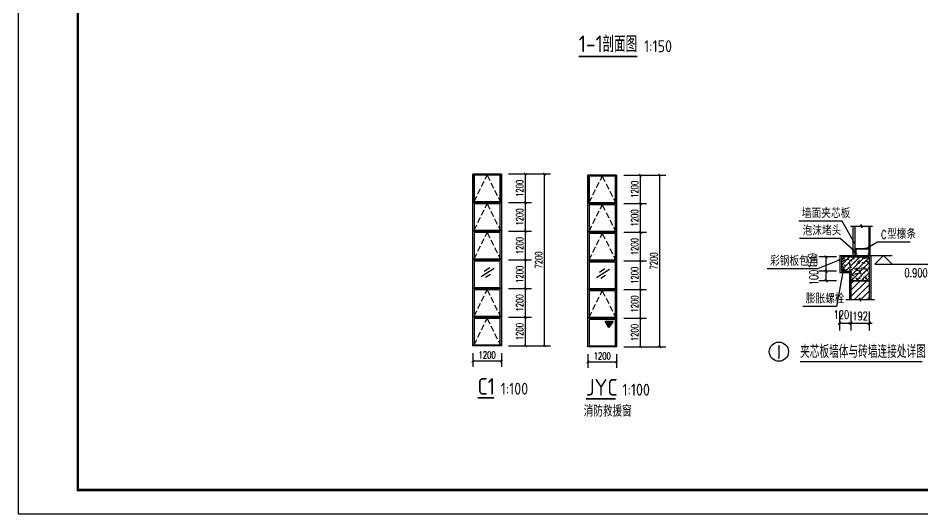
# Model space of a CAD drawing. Extents: x 962303 to 1579583, y -174742 to 224716.
# Drawn here: x 1334333 to 1391176, y -174742 to -143598 of the extents above; entities that cross this region are included whole.
import ezdxf
from ezdxf.enums import TextEntityAlignment as Align

# ---------------------------------------------------------------- set-up
doc = ezdxf.new("R2010")
doc.units = 0
doc.header["$LTSCALE"] = 1000
doc.header["$MEASUREMENT"] = 0
doc.linetypes.add('DASH', pattern=[0.35, 0.25, -0.1])
for name, color, linetype in [('20CON', 1, 'Continuous'), ('AXIS', 3, 'Continuous'), ('AXIS_TEXT', 7, 'Continuous'), ('DIM_ELEV', 3, 'Continuous'), ('DIM_LEAD', 3, 'Continuous'), ('DIM_SYMB', 3, 'Continuous'), ('PUB_DIM', 3, 'Continuous'), ('PUB_TEXT', 7, 'Continuous'), ('PUB_TITLE', 4, 'Continuous')]:
    doc.layers.add(name, color=color, linetype=linetype)
doc.layers.add('DRW', color=7, linetype='Continuous', lineweight=25)
doc.layers.add('SEC', color=6, linetype='Continuous', lineweight=25)
doc.styles.add('_TCH_AXIS', font='COMPLEX', dxfattribs={"bigfont": 'GBCBIG'})
doc.styles.add('_TCH_DIM', font='SIMPLEX', dxfattribs={"bigfont": 'GBCBIG'})
doc.styles.add('_TCH_DIM_T3', font='SIMPLEX', dxfattribs={"width": 0.705882, "bigfont": 'GBCBIG'})
doc.styles.add('DIM_FONT', font='SIMPLEX', dxfattribs={"width": 0.7, "bigfont": 'GBCBIG'})
doc.styles.get("Standard").update_dxf_attribs({"font": 'gbenor.shx', "bigfont": 'gbcbig.shx'})
doc.dimstyles.new('_TCH_ARCH&&100', dxfattribs={"dimtxt": 297.5, "dimasz": 100, "dimexe": 250, "dimexo": 300, "dimgap": 100, "dimtad": 1, "dimdec": 0, "dimzin": 0, "dimdsep": 46, "dimtxsty": '_TCH_DIM_T3', "dimblk": 'ARCHTICK', "dimcen": 0.09, "dimclrt": 7, "dimazin": 2, "dimtfac": 1, "dimtdec": 0, "dimtix": 1, "dimtmove": 2, "dimatfit": 3, "dimfxl": 0, "dimtolj": 1, "dimtzin": 0, "dimarcsym": 0})
doc.dimstyles.new('_TCH_ARCH&&30', dxfattribs={"dimtxt": 89.25, "dimasz": 30, "dimexe": 75, "dimexo": 90, "dimgap": 30, "dimtad": 1, "dimdec": 0, "dimzin": 0, "dimdsep": 46, "dimtxsty": '_TCH_DIM_T3', "dimblk": 'ARCHTICK', "dimcen": 0.09, "dimclrt": 7, "dimazin": 2, "dimtfac": 1, "dimtdec": 0, "dimtix": 1, "dimtmove": 2, "dimatfit": 3, "dimfxl": 0, "dimtolj": 1, "dimtzin": 0, "dimarcsym": 0})

# ---------------------------------------------------------------- blocks, each defined once
blk = doc.blocks.new('_ArchTick')
at = {"color": 0, "linetype": 'ByBlock', "const_width": 0.4}
blk.add_lwpolyline([(-0.5, -0.5), (0.5, 0.5)], dxfattribs=at)
blk = doc.blocks.new('*D1021')
at = {"layer": 'Defpoints', "color": 0}
for p in [(1369124, -154791), (1370132, -154791), (1369124, -155991)]:
    blk.add_point(p, dxfattribs=at)
at = {"layer": 'PUB_DIM', "color": 0, "lineweight": -2}
for p, q in [((1369424, -154791), (1370382, -154791)), ((1370132, -155991), (1370132, -154791)), ((1369424, -155991), (1370382, -155991))]:
    blk.add_line(p, q, dxfattribs=at)
at = {"layer": 'PUB_DIM', "color": 0, "lineweight": -2, "xscale": 100, "yscale": 100, "zscale": 100}
for p, rotation in [((1370132, -154791), 90), ((1370132, -155991), 270)]:
    blk.add_blockref('_ArchTick', p, dxfattribs=dict(at, rotation=rotation))
at = {"layer": 'PUB_DIM', "color": 7, "insert": (1369883, -155391), "char_height": 297.5, "attachment_point": 5, "rotation": 90, "style": '_TCH_DIM_T3'}
blk.add_mtext('\\A1;1200', dxfattribs=at)
blk = doc.blocks.new('*D1022')
at = {"layer": 'Defpoints', "color": 0}
for p in [(1369124, -155991), (1370132, -155991), (1369124, -157191)]:
    blk.add_point(p, dxfattribs=at)
at = {"layer": 'PUB_DIM', "color": 0, "lineweight": -2}
for p, q in [((1369424, -155991), (1370382, -155991)), ((1370132, -157191), (1370132, -155991)), ((1369424, -157191), (1370382, -157191))]:
    blk.add_line(p, q, dxfattribs=at)
at = {"layer": 'PUB_DIM', "color": 0, "lineweight": -2, "xscale": 100, "yscale": 100, "zscale": 100}
for p, rotation in [((1370132, -155991), 90), ((1370132, -157191), 270)]:
    blk.add_blockref('_ArchTick', p, dxfattribs=dict(at, rotation=rotation))
at = {"layer": 'PUB_DIM', "color": 7, "insert": (1369883, -156591), "char_height": 297.5, "attachment_point": 5, "rotation": 90, "style": '_TCH_DIM_T3'}
blk.add_mtext('\\A1;1200', dxfattribs=at)
blk = doc.blocks.new('*D1023')
at = {"layer": 'Defpoints', "color": 0}
for p in [(1369124, -157191), (1370132, -157191), (1369124, -158391)]:
    blk.add_point(p, dxfattribs=at)
at = {"layer": 'PUB_DIM', "color": 0, "lineweight": -2}
for p, q in [((1369424, -157191), (1370382, -157191)), ((1370132, -158391), (1370132, -157191)), ((1369424, -158391), (1370382, -158391))]:
    blk.add_line(p, q, dxfattribs=at)
at = {"layer": 'PUB_DIM', "color": 0, "lineweight": -2, "xscale": 100, "yscale": 100, "zscale": 100}
for p, rotation in [((1370132, -157191), 90), ((1370132, -158391), 270)]:
    blk.add_blockref('_ArchTick', p, dxfattribs=dict(at, rotation=rotation))
at = {"layer": 'PUB_DIM', "color": 7, "insert": (1369883, -157791), "char_height": 297.5, "attachment_point": 5, "rotation": 90, "style": '_TCH_DIM_T3'}
blk.add_mtext('\\A1;1200', dxfattribs=at)
blk = doc.blocks.new('*D1024')
at = {"layer": 'Defpoints', "color": 0}
for p in [(1369124, -158391), (1370132, -158391), (1369124, -159591)]:
    blk.add_point(p, dxfattribs=at)
at = {"layer": 'PUB_DIM', "color": 0, "lineweight": -2}
for p, q in [((1369424, -158391), (1370382, -158391)), ((1370132, -159591), (1370132, -158391)), ((1369424, -159591), (1370382, -159591))]:
    blk.add_line(p, q, dxfattribs=at)
at = {"layer": 'PUB_DIM', "color": 0, "lineweight": -2, "xscale": 100, "yscale": 100, "zscale": 100}
for p, rotation in [((1370132, -158391), 90), ((1370132, -159591), 270)]:
    blk.add_blockref('_ArchTick', p, dxfattribs=dict(at, rotation=rotation))
at = {"layer": 'PUB_DIM', "color": 7, "insert": (1369883, -158991), "char_height": 297.5, "attachment_point": 5, "rotation": 90, "style": '_TCH_DIM_T3'}
blk.add_mtext('\\A1;1200', dxfattribs=at)
blk = doc.blocks.new('*D1025')
at = {"layer": 'Defpoints', "color": 0}
for p in [(1369124, -159591), (1370132, -159591), (1369124, -160791)]:
    blk.add_point(p, dxfattribs=at)
at = {"layer": 'PUB_DIM', "color": 0, "lineweight": -2}
for p, q in [((1369424, -159591), (1370382, -159591)), ((1370132, -160791), (1370132, -159591)), ((1369424, -160791), (1370382, -160791))]:
    blk.add_line(p, q, dxfattribs=at)
at = {"layer": 'PUB_DIM', "color": 0, "lineweight": -2, "xscale": 100, "yscale": 100, "zscale": 100}
for p, rotation in [((1370132, -159591), 90), ((1370132, -160791), 270)]:
    blk.add_blockref('_ArchTick', p, dxfattribs=dict(at, rotation=rotation))
at = {"layer": 'PUB_DIM', "color": 7, "insert": (1369883, -160191), "char_height": 297.5, "attachment_point": 5, "rotation": 90, "style": '_TCH_DIM_T3'}
blk.add_mtext('\\A1;1200', dxfattribs=at)
blk = doc.blocks.new('*D1026')
at = {"layer": 'Defpoints', "color": 0}
for p in [(1369124, -160791), (1370132, -160791), (1369124, -161991)]:
    blk.add_point(p, dxfattribs=at)
at = {"layer": 'PUB_DIM', "color": 0, "lineweight": -2}
for p, q in [((1369424, -160791), (1370382, -160791)), ((1370132, -161991), (1370132, -160791)), ((1369424, -161991), (1370382, -161991))]:
    blk.add_line(p, q, dxfattribs=at)
at = {"layer": 'PUB_DIM', "color": 0, "lineweight": -2, "xscale": 100, "yscale": 100, "zscale": 100}
for p, rotation in [((1370132, -160791), 90), ((1370132, -161991), 270)]:
    blk.add_blockref('_ArchTick', p, dxfattribs=dict(at, rotation=rotation))
at = {"layer": 'PUB_DIM', "color": 7, "insert": (1369883, -161391), "char_height": 297.5, "attachment_point": 5, "rotation": 90, "style": '_TCH_DIM_T3'}
blk.add_mtext('\\A1;1200', dxfattribs=at)
blk = doc.blocks.new('*D1027')
at = {"layer": 'Defpoints', "color": 0}
for p in [(1367924, -161991), (1369124, -161991), (1369124, -162621)]:
    blk.add_point(p, dxfattribs=at)
at = {"layer": 'PUB_DIM', "color": 0, "lineweight": -2}
for p, q in [((1367924, -162291), (1367924, -162871)), ((1369124, -162291), (1369124, -162871)), ((1367924, -162621), (1369124, -162621))]:
    blk.add_line(p, q, dxfattribs=at)
at = {"layer": 'PUB_DIM', "color": 0, "lineweight": -2, "xscale": 100, "yscale": 100, "zscale": 100, "rotation": 180}
blk.add_blockref('_ArchTick', (1367924, -162621), dxfattribs=at)
at = {"layer": 'PUB_DIM', "color": 0, "lineweight": -2, "xscale": 100, "yscale": 100, "zscale": 100}
blk.add_blockref('_ArchTick', (1369124, -162621), dxfattribs=at)
at = {"layer": 'PUB_DIM', "color": 7, "insert": (1368524, -162372), "char_height": 297.5, "attachment_point": 5, "style": '_TCH_DIM_T3'}
blk.add_mtext('\\A1;1200', dxfattribs=at)
blk = doc.blocks.new('*D1028')
at = {"layer": 'Defpoints', "color": 0}
for p in [(1369629, -154791), (1370932, -154791), (1369629, -161991)]:
    blk.add_point(p, dxfattribs=at)
at = {"layer": 'PUB_DIM', "color": 0, "lineweight": -2}
for p, q in [((1369929, -154791), (1371182, -154791)), ((1370932, -161991), (1370932, -154791)), ((1369929, -161991), (1371182, -161991))]:
    blk.add_line(p, q, dxfattribs=at)
at = {"layer": 'PUB_DIM', "color": 0, "lineweight": -2, "xscale": 100, "yscale": 100, "zscale": 100}
for p, rotation in [((1370932, -154791), 90), ((1370932, -161991), 270)]:
    blk.add_blockref('_ArchTick', p, dxfattribs=dict(at, rotation=rotation))
at = {"layer": 'PUB_DIM', "color": 7, "insert": (1370683, -158391), "char_height": 297.5, "attachment_point": 5, "rotation": 90, "style": '_TCH_DIM_T3'}
blk.add_mtext('\\A1;7200', dxfattribs=at)
blk = doc.blocks.new('*D1029')
at = {"layer": 'Defpoints', "color": 0}
for p in [(1375702, -154791), (1376710, -154791), (1375702, -155991)]:
    blk.add_point(p, dxfattribs=at)
at = {"layer": 'PUB_DIM', "color": 0, "lineweight": -2}
for p, q in [((1376002, -154791), (1376960, -154791)), ((1376710, -155991), (1376710, -154791)), ((1376002, -155991), (1376960, -155991))]:
    blk.add_line(p, q, dxfattribs=at)
at = {"layer": 'PUB_DIM', "color": 0, "lineweight": -2, "xscale": 100, "yscale": 100, "zscale": 100}
for p, rotation in [((1376710, -154791), 90), ((1376710, -155991), 270)]:
    blk.add_blockref('_ArchTick', p, dxfattribs=dict(at, rotation=rotation))
at = {"layer": 'PUB_DIM', "color": 7, "insert": (1376462, -155391), "char_height": 297.5, "attachment_point": 5, "rotation": 90, "style": '_TCH_DIM_T3'}
blk.add_mtext('\\A1;1200', dxfattribs=at)
blk = doc.blocks.new('*D1030')
at = {"layer": 'Defpoints', "color": 0}
for p in [(1375702, -155991), (1376710, -155991), (1375702, -157191)]:
    blk.add_point(p, dxfattribs=at)
at = {"layer": 'PUB_DIM', "color": 0, "lineweight": -2}
for p, q in [((1376002, -155991), (1376960, -155991)), ((1376710, -157191), (1376710, -155991)), ((1376002, -157191), (1376960, -157191))]:
    blk.add_line(p, q, dxfattribs=at)
at = {"layer": 'PUB_DIM', "color": 0, "lineweight": -2, "xscale": 100, "yscale": 100, "zscale": 100}
for p, rotation in [((1376710, -155991), 90), ((1376710, -157191), 270)]:
    blk.add_blockref('_ArchTick', p, dxfattribs=dict(at, rotation=rotation))
at = {"layer": 'PUB_DIM', "color": 7, "insert": (1376462, -156591), "char_height": 297.5, "attachment_point": 5, "rotation": 90, "style": '_TCH_DIM_T3'}
blk.add_mtext('\\A1;1200', dxfattribs=at)
blk = doc.blocks.new('*D1031')
at = {"layer": 'Defpoints', "color": 0}
for p in [(1375702, -157191), (1376710, -157191), (1375702, -158391)]:
    blk.add_point(p, dxfattribs=at)
at = {"layer": 'PUB_DIM', "color": 0, "lineweight": -2}
for p, q in [((1376002, -157191), (1376960, -157191)), ((1376710, -158391), (1376710, -157191)), ((1376002, -158391), (1376960, -158391))]:
    blk.add_line(p, q, dxfattribs=at)
at = {"layer": 'PUB_DIM', "color": 0, "lineweight": -2, "xscale": 100, "yscale": 100, "zscale": 100}
for p, rotation in [((1376710, -157191), 90), ((1376710, -158391), 270)]:
    blk.add_blockref('_ArchTick', p, dxfattribs=dict(at, rotation=rotation))
at = {"layer": 'PUB_DIM', "color": 7, "insert": (1376462, -157791), "char_height": 297.5, "attachment_point": 5, "rotation": 90, "style": '_TCH_DIM_T3'}
blk.add_mtext('\\A1;1200', dxfattribs=at)
blk = doc.blocks.new('*D1032')
at = {"layer": 'Defpoints', "color": 0}
for p in [(1375702, -158391), (1376710, -158391), (1375702, -159591)]:
    blk.add_point(p, dxfattribs=at)
at = {"layer": 'PUB_DIM', "color": 0, "lineweight": -2}
for p, q in [((1376002, -158391), (1376960, -158391)), ((1376710, -159591), (1376710, -158391)), ((1376002, -159591), (1376960, -159591))]:
    blk.add_line(p, q, dxfattribs=at)
at = {"layer": 'PUB_DIM', "color": 0, "lineweight": -2, "xscale": 100, "yscale": 100, "zscale": 100}
for p, rotation in [((1376710, -158391), 90), ((1376710, -159591), 270)]:
    blk.add_blockref('_ArchTick', p, dxfattribs=dict(at, rotation=rotation))
at = {"layer": 'PUB_DIM', "color": 7, "insert": (1376462, -158991), "char_height": 297.5, "attachment_point": 5, "rotation": 90, "style": '_TCH_DIM_T3'}
blk.add_mtext('\\A1;1200', dxfattribs=at)
blk = doc.blocks.new('*D1033')
at = {"layer": 'Defpoints', "color": 0}
for p in [(1375702, -159591), (1376710, -159591), (1375702, -160791)]:
    blk.add_point(p, dxfattribs=at)
at = {"layer": 'PUB_DIM', "color": 0, "lineweight": -2}
for p, q in [((1376002, -159591), (1376960, -159591)), ((1376710, -160791), (1376710, -159591)), ((1376002, -160791), (1376960, -160791))]:
    blk.add_line(p, q, dxfattribs=at)
at = {"layer": 'PUB_DIM', "color": 0, "lineweight": -2, "xscale": 100, "yscale": 100, "zscale": 100}
for p, rotation in [((1376710, -159591), 90), ((1376710, -160791), 270)]:
    blk.add_blockref('_ArchTick', p, dxfattribs=dict(at, rotation=rotation))
at = {"layer": 'PUB_DIM', "color": 7, "insert": (1376462, -160191), "char_height": 297.5, "attachment_point": 5, "rotation": 90, "style": '_TCH_DIM_T3'}
blk.add_mtext('\\A1;1200', dxfattribs=at)
blk = doc.blocks.new('*D1034')
at = {"layer": 'Defpoints', "color": 0}
for p in [(1375702, -160791), (1376710, -160791), (1375702, -161991)]:
    blk.add_point(p, dxfattribs=at)
at = {"layer": 'PUB_DIM', "color": 0, "lineweight": -2}
for p, q in [((1376002, -160791), (1376960, -160791)), ((1376710, -161991), (1376710, -160791)), ((1376002, -161991), (1376960, -161991))]:
    blk.add_line(p, q, dxfattribs=at)
at = {"layer": 'PUB_DIM', "color": 0, "lineweight": -2, "xscale": 100, "yscale": 100, "zscale": 100}
for p, rotation in [((1376710, -160791), 90), ((1376710, -161991), 270)]:
    blk.add_blockref('_ArchTick', p, dxfattribs=dict(at, rotation=rotation))
at = {"layer": 'PUB_DIM', "color": 7, "insert": (1376462, -161391), "char_height": 297.5, "attachment_point": 5, "rotation": 90, "style": '_TCH_DIM_T3'}
blk.add_mtext('\\A1;1200', dxfattribs=at)
blk = doc.blocks.new('*D1035')
at = {"layer": 'Defpoints', "color": 0}
for p in [(1374502, -161991), (1375702, -161991), (1375702, -162621)]:
    blk.add_point(p, dxfattribs=at)
at = {"layer": 'PUB_DIM', "color": 0, "lineweight": -2}
for p, q in [((1374502, -162291), (1374502, -162871)), ((1375702, -162291), (1375702, -162871)), ((1374502, -162621), (1375702, -162621))]:
    blk.add_line(p, q, dxfattribs=at)
at = {"layer": 'PUB_DIM', "color": 0, "lineweight": -2, "xscale": 100, "yscale": 100, "zscale": 100, "rotation": 180}
blk.add_blockref('_ArchTick', (1374502, -162621), dxfattribs=at)
at = {"layer": 'PUB_DIM', "color": 0, "lineweight": -2, "xscale": 100, "yscale": 100, "zscale": 100}
blk.add_blockref('_ArchTick', (1375702, -162621), dxfattribs=at)
at = {"layer": 'PUB_DIM', "color": 7, "insert": (1375102, -162372), "char_height": 297.5, "attachment_point": 5, "style": '_TCH_DIM_T3'}
blk.add_mtext('\\A1;1200', dxfattribs=at)
blk = doc.blocks.new('*D1036')
at = {"layer": 'Defpoints', "color": 0}
for p in [(1376207, -154791), (1377510, -154791), (1376207, -161991)]:
    blk.add_point(p, dxfattribs=at)
at = {"layer": 'PUB_DIM', "color": 0, "lineweight": -2}
for p, q in [((1376507, -154791), (1377760, -154791)), ((1377510, -161991), (1377510, -154791)), ((1376507, -161991), (1377760, -161991))]:
    blk.add_line(p, q, dxfattribs=at)
at = {"layer": 'PUB_DIM', "color": 0, "lineweight": -2, "xscale": 100, "yscale": 100, "zscale": 100}
for p, rotation in [((1377510, -154791), 90), ((1377510, -161991), 270)]:
    blk.add_blockref('_ArchTick', p, dxfattribs=dict(at, rotation=rotation))
at = {"layer": 'PUB_DIM', "color": 7, "insert": (1377262, -158391), "char_height": 297.5, "attachment_point": 5, "rotation": 90, "style": '_TCH_DIM_T3'}
blk.add_mtext('\\A1;7200', dxfattribs=at)
blk = doc.blocks.new('TSZ12')
at = {"layer": 'DRW'}
for p, q in [((0, 4), (0, 3)), ((0, 4), (0, -4)), ((1, 5), (5, 5)), ((5, 2), (1, 2)), ((5, -7), (5, 7)), ((6, 7), (5, 7)), ((5, -5), (5, 5)), ((6, -7), (6, 7)), ((13, 3), (6, 3)), ((14, 3), (13, 2)), ((13, 2), (13, 3)), ((13, -3), (14, 3)), ((15, 3), (14, 2)), ((14, 2), (14, 3)), ((14, -3), (15, 3)), ((16, 3), (15, 2)), ((15, 2), (15, 3)), ((15, -3), (16, 3)), ((17, 3), (16, 2)), ((16, 2), (16, 3)), ((16, -3), (17, 3)), ((17, 2), (17, 3)), ((18, 3), (17, 2)), ((17, -3), (18, 3)), ((18, 2), (18, 3)), ((19, 3), (18, 2)), ((18, -3), (19, 3)), ((20, 3), (19, 2)), ((19, 2), (19, 3)), ((19, -3), (20, 3)), ((21, 3), (20, 2)), ((20, 2), (20, 3)), ((20, -3), (21, 3)), ((22, 3), (21, 2)), ((21, 2), (21, 3)), ((21, -3), (22, 3)), ((23, 3), (22, 2)), ((22, 2), (22, 3)), ((22, -3), (23, 3)), ((24, 3), (23, 2)), ((23, 2), (23, 3)), ((23, -3), (24, 3)), ((25, 3), (24, 2)), ((24, 2), (24, 3)), ((24, -3), (25, 3)), ((25, 2), (26, 3)), ((26, 3), (25, 2)), ((25, 2), (25, 3)), ((25, 2), (26, 2)), ((36, 0), (25, 2)), ((25, -3), (25, 1)), ((26, 2), (26, 3)), ((27, 3), (26, 2)), ((26, 2), (26, 2)), ((26, -3), (26, 1)), ((27, 3), (34, 3)), ((36, 0), (34, 3)), ((0, -3), (0, -4)), ((5, -2), (1, -2)), ((1, -5), (5, -5)), ((5, -7), (6, -7)), ((13, -3), (6, -3)), ((14, -3), (13, -2)), ((13, -2), (13, -3)), ((15, -3), (14, -2)), ((14, -2), (14, -3)), ((16, -3), (15, -2)), ((15, -2), (15, -3)), ((17, -3), (16, -2)), ((16, -2), (16, -3)), ((18, -3), (17, -2)), ((17, -2), (17, -3)), ((18, -2), (18, -3)), ((19, -3), (18, -2)), ((20, -3), (19, -2)), ((19, -2), (19, -3)), ((21, -3), (20, -2)), ((20, -2), (20, -3)), ((22, -3), (21, -2)), ((21, -2), (21, -3)), ((23, -3), (22, -2)), ((22, -2), (22, -3)), ((24, -3), (23, -2)), ((23, -2), (23, -3)), ((25, -3), (24, -2)), ((24, -2), (24, -3)), ((25, -2), (25, -3)), ((26, -3), (25, -2)), ((26, -2), (27, -3)), ((26, -3), (26, -2)), ((27, -3), (34, -3)), ((34, -3), (36, 0))]:
    blk.add_line(p, q, dxfattribs=at)
for centre, start, end in [((1, 4), 90, 180), ((1, 3), 180, 270), ((1, 1), 90, 180), ((1, -1), 180, 270), ((1, -3), 90, 180), ((1, -4), 180, 270)]:
    blk.add_arc(centre, 1.19, start, end, dxfattribs=at)
at = {"style": 'DIM_FONT', "width": 0.8, "flags": 9}
for tag in ['YSIZE', 'XSIZE']:
    blk.add_attdef(tag, (36, 0), '', height=0.5, dxfattribs=at)
blk = doc.blocks.new('*D1037')
at = {"layer": 'Defpoints', "color": 0}
for p in [(1368131.3, -162973.5), (1368329.2, -162973.5), (1368329.2, -163123.5)]:
    blk.add_point(p, dxfattribs=at)
at = {"layer": 'PUB_DIM', "color": 0, "lineweight": -2}
for p, q in [((1368239.2, -162973.5), (1368056.3, -162973.5)), ((1368131.3, -163123.5), (1368131.3, -162973.5)), ((1368239.2, -163123.5), (1368056.3, -163123.5))]:
    blk.add_line(p, q, dxfattribs=at)
at = {"layer": 'PUB_DIM', "color": 0, "lineweight": -2, "xscale": 30, "yscale": 30, "zscale": 30}
for p, rotation in [((1368131.3, -162973.5), 90), ((1368131.3, -163123.5), 270)]:
    blk.add_blockref('_ArchTick', p, dxfattribs=dict(at, rotation=rotation))
at = {"layer": 'PUB_DIM', "color": 7, "insert": (1367989.1, -163015.5), "char_height": 89.25, "attachment_point": 5, "rotation": 90, "style": '_TCH_DIM_T3'}
blk.add_mtext('\\A1;150', dxfattribs=at)
blk = doc.blocks.new('*D1038')
at = {"layer": 'Defpoints', "color": 0}
for p in [(1368131.3, -163123.5), (1368329.2, -163123.5), (1368329.2, -163223.5)]:
    blk.add_point(p, dxfattribs=at)
at = {"layer": 'PUB_DIM', "color": 0, "lineweight": -2}
for p, q in [((1368239.2, -163123.5), (1368056.3, -163123.5)), ((1368131.3, -163223.5), (1368131.3, -163123.5)), ((1368239.2, -163223.5), (1368056.3, -163223.5))]:
    blk.add_line(p, q, dxfattribs=at)
at = {"layer": 'PUB_DIM', "color": 0, "lineweight": -2, "xscale": 30, "yscale": 30, "zscale": 30}
for p, rotation in [((1368131.3, -163123.5), 90), ((1368131.3, -163223.5), 270)]:
    blk.add_blockref('_ArchTick', p, dxfattribs=dict(at, rotation=rotation))
at = {"layer": 'PUB_DIM', "color": 7, "insert": (1368002, -163188.4), "char_height": 89.25, "attachment_point": 5, "rotation": 90, "style": '_TCH_DIM_T3'}
blk.add_mtext('\\A1;100', dxfattribs=at)
blk = doc.blocks.new('*D1039')
at = {"layer": 'Defpoints', "color": 0}
for p in [(1368271.6, -163454.1), (1368391.6, -163454.1), (1368391.6, -163666.9)]:
    blk.add_point(p, dxfattribs=at)
at = {"layer": 'PUB_DIM', "color": 0, "lineweight": -2}
for p, q in [((1368271.6, -163544.1), (1368271.6, -163741.9)), ((1368391.6, -163544.1), (1368391.6, -163741.9)), ((1368271.6, -163666.9), (1368391.6, -163666.9))]:
    blk.add_line(p, q, dxfattribs=at)
at = {"layer": 'PUB_DIM', "color": 0, "lineweight": -2, "xscale": 30, "yscale": 30, "zscale": 30, "rotation": 180}
blk.add_blockref('_ArchTick', (1368271.6, -163666.9), dxfattribs=at)
at = {"layer": 'PUB_DIM', "color": 0, "lineweight": -2, "xscale": 30, "yscale": 30, "zscale": 30}
blk.add_blockref('_ArchTick', (1368391.6, -163666.9), dxfattribs=at)
at = {"layer": 'PUB_DIM', "color": 7, "insert": (1368291.6, -163578.1), "char_height": 89.25, "attachment_point": 5, "style": '_TCH_DIM_T3'}
blk.add_mtext('\\A1;120', dxfattribs=at)
blk = doc.blocks.new('*D1040')
at = {"layer": 'Defpoints', "color": 0}
for p in [(1368391.6, -163454.1), (1368583.6, -163454.1), (1368583.6, -163666.9)]:
    blk.add_point(p, dxfattribs=at)
at = {"layer": 'PUB_DIM', "color": 0, "lineweight": -2}
for p, q in [((1368391.6, -163544.1), (1368391.6, -163741.9)), ((1368583.6, -163544.1), (1368583.6, -163741.9)), ((1368391.6, -163666.9), (1368361.6, -163666.9)), ((1368391.6, -163666.9), (1368583.6, -163666.9)), ((1368583.6, -163666.9), (1368613.6, -163666.9))]:
    blk.add_line(p, q, dxfattribs=at)
at = {"layer": 'PUB_DIM', "color": 0, "lineweight": -2, "xscale": 30, "yscale": 30, "zscale": 30}
blk.add_blockref('_ArchTick', (1368391.6, -163666.9), dxfattribs=at)
at = {"layer": 'PUB_DIM', "color": 0, "lineweight": -2, "xscale": 30, "yscale": 30, "zscale": 30, "rotation": 180}
blk.add_blockref('_ArchTick', (1368583.6, -163666.9), dxfattribs=at)
at = {"layer": 'PUB_DIM', "color": 7, "insert": (1368487.6, -163592.3), "char_height": 89.25, "attachment_point": 5, "style": '_TCH_DIM_T3'}
blk.add_mtext('\\A1;192', dxfattribs=at)
blk = doc.blocks.new('bty')
at = {"color": 4}
for p, q in [((1367924.1, -161991.2), (1367924.1, -154791.2)), ((1367924.1, -154791.2), (1369124.1, -154791.2)), ((1369124.1, -154791.2), (1369124.1, -161991.2)), ((1369124.1, -155991.2), (1367924.1, -155991.2)), ((1369124.1, -157191.2), (1367924.1, -157191.2)), ((1369124.1, -158391.2), (1367924.1, -158391.2)), ((1369124.1, -159591.2), (1367924.1, -159591.2)), ((1369124.1, -160791.2), (1367924.1, -160791.2)), ((1369124.1, -161991.2), (1367924.1, -161991.2))]:
    blk.add_line(p, q, dxfattribs=at)
at = {"color": 251, "linetype": 'DASH'}
for p, q in [((1367974.1, -155941.2), (1368524.1, -154841.2)), ((1368524.1, -154841.2), (1369074.1, -155941.2)), ((1367974.1, -157141.2), (1368524.1, -156041.2)), ((1368524.1, -156041.2), (1369074.1, -157141.2)), ((1367974.1, -158341.2), (1368524.1, -157241.2)), ((1368524.1, -157241.2), (1369074.1, -158341.2)), ((1367974.1, -160741.2), (1368524.1, -159641.2)), ((1368524.1, -159641.2), (1369074.1, -160741.2)), ((1367974.1, -161941.2), (1368524.1, -160841.2)), ((1368524.1, -160841.2), (1369074.1, -161941.2))]:
    blk.add_line(p, q, dxfattribs=at)
at = {"color": 251}
for p, q in [((1368821.4, -158752.5), (1368279.1, -159101.5)), ((1368633, -158720.3), (1368403.2, -158867.3)), ((1368663.5, -159005.4), (1368460.5, -159127.7))]:
    blk.add_line(p, q, dxfattribs=at)
at = {"color": 4}
for points in [[(1369124.1, -154791.2), (1367924.1, -154791.2), (1367924.1, -155991.2), (1369124.1, -155991.2)], [(1369074.1, -154841.2), (1367974.1, -154841.2), (1367974.1, -155941.2), (1369074.1, -155941.2)], [(1369074.1, -156041.2), (1367974.1, -156041.2), (1367974.1, -157141.2), (1369074.1, -157141.2)], [(1369074.1, -157241.2), (1367974.1, -157241.2), (1367974.1, -158341.2), (1369074.1, -158341.2)], [(1369074.1, -158441.2), (1367974.1, -158441.2), (1367974.1, -159541.2), (1369074.1, -159541.2)], [(1369074.1, -159641.2), (1367974.1, -159641.2), (1367974.1, -160741.2), (1369074.1, -160741.2)], [(1369074.1, -160841.2), (1367974.1, -160841.2), (1367974.1, -161941.2), (1369074.1, -161941.2)]]:
    blk.add_lwpolyline(points, close=True, dxfattribs=at)
at = {"layer": 'DIM_SYMB', "const_width": 70}
blk.add_lwpolyline([(1368121.6, -164170.6), (1368813.8, -164170.6)], dxfattribs=at)
at = {"layer": 'PUB_TEXT'}
for s, height, p in [('C1', 700, (1368121.6, -164032.6)), ('1:100', 500, (1369093.8, -164032.6))]:
    blk.add_text(s, height=height, dxfattribs=at).set_placement(p)
at = {"layer": 'PUB_DIM'}
for p1, p2, distance, picture, middle in [((1369124.1, -155991.2), (1369124.1, -154791.2), -1007.9, '*D1021', (1369883.3, -155391.2)), ((1369628.9, -161991.2), (1369628.9, -154791.2), -1303.1, '*D1028', (1370683.2, -158391.2)), ((1369124.1, -157191.2), (1369124.1, -155991.2), -1007.9, '*D1022', (1369883.3, -156591.2)), ((1369124.1, -158391.2), (1369124.1, -157191.2), -1007.9, '*D1023', (1369883.3, -157791.2)), ((1369124.1, -159591.2), (1369124.1, -158391.2), -1007.9, '*D1024', (1369883.3, -158991.2)), ((1369124.1, -160791.2), (1369124.1, -159591.2), -1007.9, '*D1025', (1369883.3, -160191.2)), ((1369124.1, -161991.2), (1369124.1, -160791.2), -1007.9, '*D1026', (1369883.3, -161391.2)), ((1367924.1, -161991.2), (1369124.1, -161991.2), -629.4, '*D1027', (1368524.1, -162371.9))]:
    dim = blk.add_aligned_dim(p1=p1, p2=p2, distance=distance, dimstyle='_TCH_ARCH&&100', dxfattribs=at)
    dim.commit()
    dim.dimension.update_dxf_attribs({"geometry": picture, "text_midpoint": middle})
blk = doc.blocks.new('btdhdr')
h = blk.add_hatch()
h.set_pattern_fill('ANSI31', color=1, scale=20, style=0)
h.set_pattern_definition([(45, (880739.468, 225200.71), (-22.4506403, 22.4506403), [])])
h.paths.add_polyline_path([(1375554.9, -160909.4), (1375223.5, -160909.4), (1375373.7, -161177.8)])
at = {"color": 4}
for p, q in [((1374502.5, -161991.2), (1374502.5, -154791.2)), ((1374502.5, -154791.2), (1375702.5, -154791.2)), ((1375702.5, -154791.2), (1375702.5, -161991.2)), ((1375702.5, -155991.2), (1374502.5, -155991.2)), ((1375702.5, -157191.2), (1374502.5, -157191.2)), ((1375702.5, -158391.2), (1374502.5, -158391.2)), ((1375702.5, -159591.2), (1374502.5, -159591.2)), ((1375702.5, -160791.2), (1374502.5, -160791.2)), ((1375702.5, -161991.2), (1374502.5, -161991.2))]:
    blk.add_line(p, q, dxfattribs=at)
at = {"color": 251, "linetype": 'DASH'}
for p, q in [((1374552.5, -155941.2), (1375102.5, -154841.2)), ((1375102.5, -154841.2), (1375652.5, -155941.2)), ((1374552.5, -157141.2), (1375102.5, -156041.2)), ((1375102.5, -156041.2), (1375652.5, -157141.2)), ((1374552.5, -158341.2), (1375102.5, -157241.2)), ((1375102.5, -157241.2), (1375652.5, -158341.2)), ((1374552.5, -160741.2), (1375102.5, -159641.2)), ((1375102.5, -159641.2), (1375652.5, -160741.2))]:
    blk.add_line(p, q, dxfattribs=at)
at = {"color": 251}
for p, q in [((1375399.7, -158752.5), (1374857.4, -159101.5)), ((1375211.3, -158720.3), (1374981.5, -158867.3)), ((1375241.8, -159005.4), (1375038.9, -159127.7))]:
    blk.add_line(p, q, dxfattribs=at)
at = {"color": 1}
for p, q in [((1375223.5, -160909.4), (1375554.9, -160909.4)), ((1375373.7, -161177.8), (1375223.5, -160909.4)), ((1375554.9, -160909.4), (1375373.7, -161177.8))]:
    blk.add_line(p, q, dxfattribs=at)
at = {"color": 4}
for points in [[(1375702.5, -154791.2), (1374502.5, -154791.2), (1374502.5, -155991.2), (1375702.5, -155991.2)], [(1375652.5, -154841.2), (1374552.5, -154841.2), (1374552.5, -155941.2), (1375652.5, -155941.2)], [(1375652.5, -156041.2), (1374552.5, -156041.2), (1374552.5, -157141.2), (1375652.5, -157141.2)], [(1375652.5, -157241.2), (1374552.5, -157241.2), (1374552.5, -158341.2), (1375652.5, -158341.2)], [(1375652.5, -158441.2), (1374552.5, -158441.2), (1374552.5, -159541.2), (1375652.5, -159541.2)], [(1375652.5, -159641.2), (1374552.5, -159641.2), (1374552.5, -160741.2), (1375652.5, -160741.2)], [(1375652.5, -160841.2), (1374552.5, -160841.2), (1374552.5, -161941.2), (1375652.5, -161941.2)]]:
    blk.add_lwpolyline(points, close=True, dxfattribs=at)
at = {"layer": 'DIM_SYMB', "const_width": 70}
blk.add_lwpolyline([(1374421.8, -164170.6), (1375670.2, -164170.6)], dxfattribs=at)
at = {"layer": 'PUB_TEXT'}
for s, height, p in [('JYC', 700, (1374421.8, -164032.6)), ('1:100', 500, (1375950.2, -164032.6))]:
    blk.add_text(s, height=height, dxfattribs=at).set_placement(p)
at = {"layer": 'PUB_DIM'}
for p1, p2, distance, picture, middle in [((1375702.5, -155991.2), (1375702.5, -154791.2), -1007.9, '*D1029', (1376461.6, -155391.2)), ((1376207.2, -161991.2), (1376207.2, -154791.2), -1303.1, '*D1036', (1377261.6, -158391.2)), ((1375702.5, -157191.2), (1375702.5, -155991.2), -1007.9, '*D1030', (1376461.6, -156591.2)), ((1375702.5, -158391.2), (1375702.5, -157191.2), -1007.9, '*D1031', (1376461.6, -157791.2)), ((1375702.5, -159591.2), (1375702.5, -158391.2), -1007.9, '*D1032', (1376461.6, -158991.2)), ((1375702.5, -160791.2), (1375702.5, -159591.2), -1007.9, '*D1033', (1376461.6, -160191.2)), ((1375702.5, -161991.2), (1375702.5, -160791.2), -1007.9, '*D1034', (1376461.6, -161391.2)), ((1374502.5, -161991.2), (1375702.5, -161991.2), -629.4, '*D1035', (1375102.5, -162371.9))]:
    dim = blk.add_aligned_dim(p1=p1, p2=p2, distance=distance, dimstyle='_TCH_ARCH&&100', dxfattribs=at)
    dim.commit()
    dim.dimension.update_dxf_attribs({"geometry": picture, "text_midpoint": middle})
blk = doc.blocks.new('brthrther')
h = blk.add_hatch()
h.set_pattern_fill('石膏板', color=256, scale=2.4, style=0)
h.set_pattern_definition([(0, (1370468.6595, -172791.3103), (0, 3), []), (60, (1370468.6595, -172791.3103), (-2.5980762, 1.5), []), (120, (1370468.6595, -172791.3103), (-2.5980762, -1.5), [])])
h.paths.add_polyline_path([(1368416, -162903.7), (1368416, -162913.9), (1368436, -162913.9), (1368436, -162903.7)])
h.paths.add_polyline_path([(1368416, -162913.9), (1368416, -162927.5), (1368436, -162927.5), (1368436, -162913.9)])
at = {"layer": 'PUB_TEXT'}
h = blk.add_hatch(dxfattribs=at)
h.set_pattern_fill('钢筋混凝土', color=250, scale=15, style=0)
h.set_pattern_definition([(45, (0, 0), (-26.5165043, 26.5165043), []), (50, (0, 0), (107.5890274, -9.41282), [11.25, -123.75]), (355, (0, 0), (-20.8127, 112.82882), [9, -99]), (100.4514, (8.97, -0.78), (86.776407, 103.415931), [9.5610285, -105.171317]), (46.1842, (0, 30), (160.086157, -24.827852), [16.875, -185.625]), (96.6356, (13.34, 27.93), (140.199406, 146.11768), [14.341543, -157.75695]), (351.1842, (0, 30), (140.199292, 146.11779), [13.5, -148.5]), (21, (15, 22.5), (89.536058, -60.3928336), [11.25, -123.75]), (326, (15, 22.5), (36.4973, 108.772507), [9, -99]), (71.4514, (22.46, 17.47), (126.033394, 48.3795745), [9.5610285, -105.171317]), (37.5, (0, 0), (1.8239783, 49.9340781), [0, -97.8, 0, -100.5, 0, -99.375]), (7.5, (0, 0), (39.4604306, 59.1617568), [0, -57.3, 0, -95.55, 0, -37.875]), (327.5, (-33.45, 0), (80.0733654, -3.3832308), [0, -37.5, 0, -117, 0, -155.25]), (317.5, (-48.45, 0), (87.4779254, 15.0157473), [0, -48.75, 0, -77.7, 0, -110.25])])
h.paths.add_polyline_path([(1368583.6, -162973.5), (1368391.6, -162973.5), (1368291.6, -162973.5), (1368291.6, -163115.9), (1368304.9, -163115.9, -0.601425), (1368311.5, -163107.6, -0.481679), (1368315.9, -163115.9), (1368337.5, -163115.9), (1368343.4, -163123.5), (1368391.6, -163123.5), (1368391.6, -163223.5), (1368583.6, -163223.5)])
h = blk.add_hatch(dxfattribs=at)
h.set_pattern_fill('ANSI31', color=250, scale=30, style=0)
h.set_pattern_definition([(45, (0, 0), (-33.6759605, 33.6759605), [])])
h.paths.add_polyline_path([(1368583.6, -163223.5), (1368391.6, -163223.5), (1368391.6, -163419.6), (1368478.6, -163419.6), (1368484.8, -163402.8), (1368490.7, -163436.4), (1368496.6, -163419.6), (1368583.6, -163419.6)])
for p, q in [((1368416, -162954.2), (1368416, -162651.2)), ((1368436.7, -162954.2), (1368436.7, -162651.2)), ((1368583.6, -162957.5), (1368583.6, -162651.2)), ((1368591.6, -162957.5), (1368591.6, -162651.2)), ((1368439.6, -162885.5), (1368439.6, -162941.5)), ((1368439.6, -162885.5), (1368583.6, -162885.5)), ((1368439.6, -162941.5), (1368455.6, -162941.5)), ((1368441.6, -162887.5), (1368441.6, -162939.5)), ((1368441.6, -162887.5), (1368581.6, -162887.5)), ((1368441.6, -162939.5), (1368455.6, -162939.5)), ((1368455.6, -162939.5), (1368455.6, -162941.5)), ((1368581.6, -162939.5), (1368567.6, -162939.5)), ((1368567.6, -162939.5), (1368567.6, -162941.5)), ((1368583.6, -162941.5), (1368567.6, -162941.5)), ((1368583.6, -162941.5), (1368567.6, -162941.5)), ((1368581.6, -162887.5), (1368581.6, -162939.5)), ((1368583.6, -162885.5), (1368583.6, -162941.5)), ((1368583.6, -162885.5), (1368583.6, -162941.5)), ((1368276.1, -162957.5), (1368599.6, -162957.5)), ((1368583.6, -162973.5), (1368583.6, -163133.5)), ((1368599.6, -162957.5), (1368599.6, -163419.6)), ((1368375.6, -163138.1), (1368375.6, -163419.6))]:
    blk.add_line(p, q)
at = {"color": 5}
for p, q in [((1368391.6, -162973.5), (1368291.6, -162973.5)), ((1368291.6, -162973.5), (1368291.6, -163123.5)), ((1368391.6, -162973.5), (1368583.6, -162973.5)), ((1368391.6, -162973.5), (1368583.6, -162973.5)), ((1368583.6, -162973.5), (1368583.6, -163419.6)), ((1368291.6, -163123.5), (1368391.6, -163123.5)), ((1368391.6, -163123.5), (1368391.6, -163419.6)), ((1368391.6, -163223.5), (1368583.6, -163223.5)), ((1368583.6, -163223.5), (1368391.6, -163223.5))]:
    blk.add_line(p, q, dxfattribs=at)
blk.add_lwpolyline([(1368416, -162903.7), (1368436, -162903.7), (1368436, -162927.5), (1368416, -162927.5)], close=True)
at = {"const_width": 2}
for points in [[(1368272.6, -163109.1), (1368272.6, -163122.8)], [(1368272.7, -163115.9), (1368337.5, -163115.9)], [(1368337.5, -163115.9), (1368344.7, -163110.3)], [(1368337.5, -163115.9), (1368343, -163122.9)]]:
    blk.add_lwpolyline(points, dxfattribs=at)
at = {"layer": '20CON', "color": 3, "const_width": 2}
for points in [[(1368438.1, -162895.4), (1368438.1, -162954.2), (1368269.4, -162954.2), (1368269.4, -163108.7)], [(1368269.4, -163108.7), (1368287.4, -163097.7), (1368287.4, -163124.1)]]:
    blk.add_lwpolyline(points, dxfattribs=at)
at = {"layer": 'DIM_ELEV'}
for p, q in [((1368522.5, -162957.5), (1368822.5, -162957.5)), ((1368732.5, -162957.5), (1368642.5, -163047.5)), ((1368732.5, -162957.5), (1368822.5, -163047.5)), ((1368642.5, -163047.5), (1369212.5, -163047.5))]:
    blk.add_line(p, q, dxfattribs=at)
at = {"layer": 'DIM_LEAD'}
for p, q in [((1368298.7, -162598.1), (1367846.7, -162598.1)), ((1368425.1, -162821.1), (1368298.7, -162598.1)), ((1368277.7, -162780.1), (1367854.1, -162780.1)), ((1368423.9, -162908.9), (1368277.7, -162780.1)), ((1368544.4, -162887.5), (1368669.9, -162815)), ((1368669.9, -162815), (1369011.5, -162815)), ((1368269.4, -163006.4), (1368039.8, -163097.7)), ((1368039.8, -163097.7), (1367513.9, -163097.7)), ((1368310.4, -163113.5), (1368239.5, -163492.1)), ((1368239.5, -163492.1), (1367887.8, -163492.1))]:
    blk.add_line(p, q, dxfattribs=at)
at = {"layer": 'DIM_LEAD', "const_width": 12}
for points in [[(1368428, -162826.3, 1), (1368422.1, -162815.9, 1)], [(1368428.4, -162912.8, 1), (1368419.4, -162904.9, 1)], [(1368539.2, -162890.5, 1), (1368549.6, -162884.5, 1)], [(1368275, -163004.2, 1), (1368263.8, -163008.6, 1)], [(1368311.5, -163107.6, 1), (1368309.3, -163119.4, 1)]]:
    blk.add_lwpolyline(points, format="xyb", close=True, dxfattribs=at)
at = {"layer": 'DIM_SYMB'}
for points in [[(1368385.4, -162651.2), (1368493.3, -162651.2), (1368499.4, -162634.4), (1368505.3, -162668), (1368511.3, -162651.2), (1368617.6, -162651.2)], [(1368336.3, -163419.6), (1368478.6, -163419.6), (1368484.8, -163402.8), (1368490.7, -163436.4), (1368496.6, -163419.6), (1368638.6, -163419.6)]]:
    blk.add_lwpolyline(points, dxfattribs=at)
at = {"layer": 'DIM_SYMB', "const_width": 14}
blk.add_lwpolyline([(1367859.1, -164070), (1369139.7, -164070)], dxfattribs=at)
at = {"layer": 'PUB_TEXT'}
for p, q in [((1368276.1, -162957.5), (1368276.1, -163138.1)), ((1368276.1, -163133.2), (1368276.1, -163138.1)), ((1368276.1, -163138.1), (1368375.6, -163138.1))]:
    blk.add_line(p, q, dxfattribs=at)
at = {"layer": 'SEC', "xscale": -0.899360000010347, "yscale": 0.6050799999975425, "zscale": 0.60508, "rotation": 180}
blk.add_blockref('TSZ12', (1368409.8, -162916.8, 0), dxfattribs=at)
at = {"layer": 'PUB_TEXT', "style": '_TCH_DIM'}
for s, p in [('墙面夹芯板', (1367878.2, -162566.6)), ('泡沫堵头', (1367885.6, -162748.6)), ('型檩条', (1368770, -162783.5)), ('彩钢板包角', (1367545.4, -163066.2)), ('膨胀螺栓', (1367919.3, -163460.6))]:
    blk.add_text(s, height=101.28, dxfattribs=at).set_placement(p)
at = {"layer": 'PUB_TEXT', "style": '_TCH_DIM', "width": 0.705882}
for s, height, p in [('C', 89.2, (1368707, -162783.5)), ('0.900', 89.25, (1368951.5, -163184))]:
    blk.add_text(s, height=height, dxfattribs=at).set_placement(p)
at = {"layer": 'PUB_TEXT'}
for s, height, p in [('夹芯板墙体与砖墙连接处详图', 135.035, (1367859.1, -164031.6)), ('1:25', 100, (1369195.7, -164031.6))]:
    blk.add_text(s, height=height, dxfattribs=at).set_placement(p)
at = {"layer": 'PUB_DIM'}
for base, p1, p2, angle, picture, middle in [((1368131.3, -162973.5), (1368329.2, -163123.5), (1368329.2, -162973.5), 90, '*D1037', (1367989.1, -163015.5)), ((1368131.3, -163123.5), (1368329.2, -163223.5), (1368329.2, -163123.5), 90, '*D1038', (1368002, -163188.4)), ((1368391.6, -163666.9), (1368271.6, -163454.1), (1368391.6, -163454.1), 0, '*D1039', (1368291.6, -163578.1))]:
    dim = blk.add_linear_dim(base=base, p1=p1, p2=p2, angle=angle, dimstyle='_TCH_ARCH&&30', dxfattribs=at)
    dim.commit()
    dim.dimension.update_dxf_attribs({"geometry": picture, "text_midpoint": middle, "dimtype": 161})
dim = blk.add_aligned_dim(p1=(1368391.6, -163454.1), p2=(1368583.6, -163454.1), distance=-212.9, dimstyle='_TCH_ARCH&&30', dxfattribs=at)
dim.commit()
dim.dimension.update_dxf_attribs({"geometry": '*D1040', "text_midpoint": (1368487.6, -163592.3)})

msp = doc.modelspace()

# ---------------------------------------------------------------- linework, layer by layer
at = {"layer": 'AXIS'}
msp.add_circle((1382128, -164551.3), 600, dxfattribs=at)
at = {"layer": 'DIM_SYMB', "const_width": 105}
msp.add_lwpolyline([(1369556.9, -146005), (1373242.7, -146005)], dxfattribs=at)
at = {"layer": 'PUB_TITLE'}
msp.add_lwpolyline([(1334333.3, -174741.9), (1423433.3, -174741.9), (1423433.3, -111741.9), (1334333.3, -111741.9)], close=True, dxfattribs=at)
at = {"layer": 'PUB_TITLE', "const_width": 150}
msp.add_lwpolyline([(1338083.3, -173241.9), (1421933.3, -173241.9), (1421933.3, -113241.9), (1338083.3, -113241.9)], close=True, dxfattribs=at)

# ---------------------------------------------------------------- block references
for name, p, xscale, yscale, zscale in [('bty', (-688986.6, 78795.7), 1.5, 1.5, 1.5), ('btdhdr', (-691620.9, 78732.3), 1.5, 1.5, 1.5), ('brthrther', (-6823693.9, 819240.2), 6, 6, 6)]:
    msp.add_blockref(name, p, dxfattribs=dict(xscale=xscale, yscale=yscale, zscale=zscale))

# ---------------------------------------------------------------- texts
at = {"layer": 'AXIS_TEXT', "style": '_TCH_AXIS'}
msp.add_text('1', height=817.2, dxfattribs=at).set_placement((1382030.8, -164959.9), (1382225.3, -164959.9), align=Align.FIT)
at = {"layer": 'PUB_TEXT'}
for s, height, p in [('1-1', 1050, (1369556.9, -145739.1)), ('剖面图', 1012.77, (1371044.4, -145739.1)), ('1:150', 750, (1373662.7, -145739.1)), ('消防救援窗', 708.94, (1369866.5, -168630.1))]:
    msp.add_text(s, height=height, dxfattribs=at).set_placement(p)

doc.saveas('drawing.dxf')
